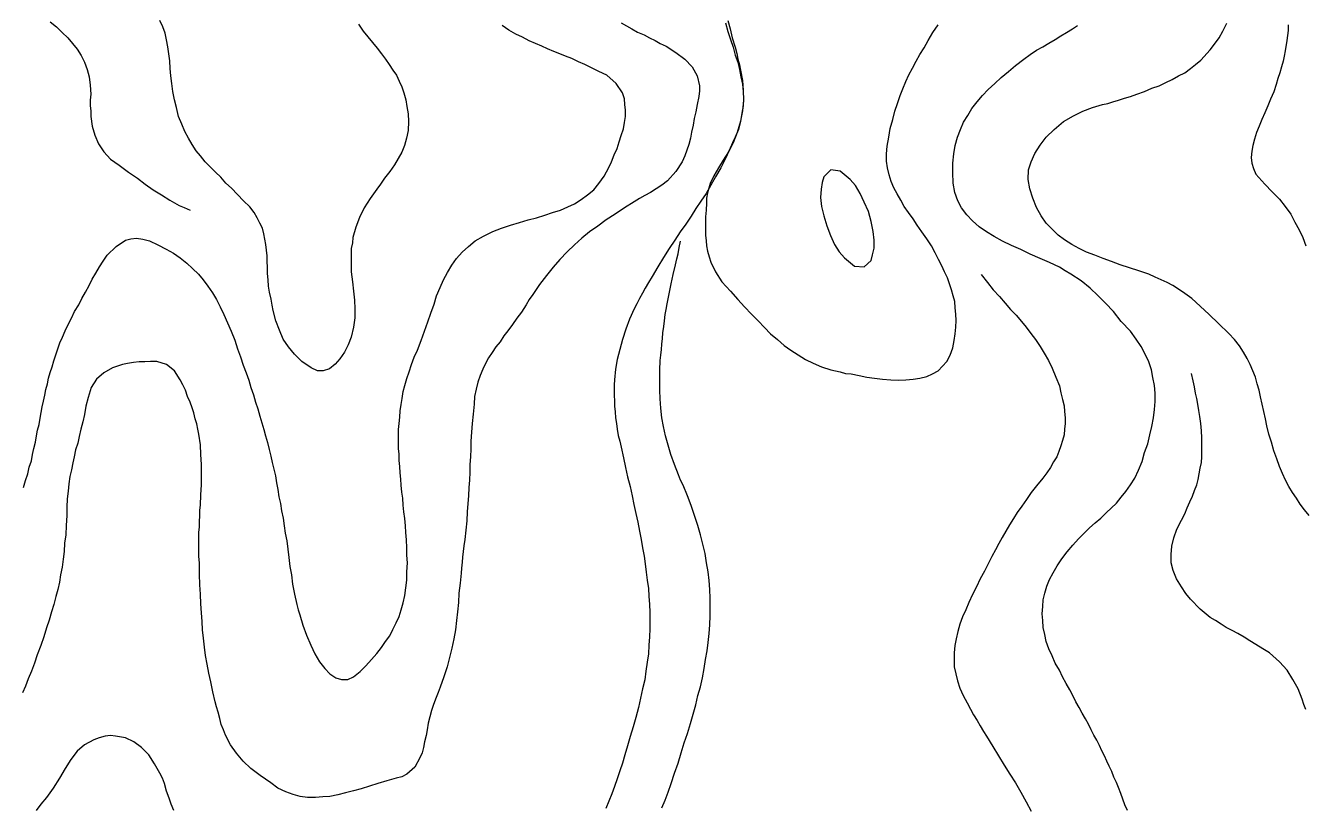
# Model space of a CAD drawing. Header units: inches. Extents: x 401374 to 405300, y 6332180 to 6336621.
# Drawn here: x 402818.2 to 403064.2, y 6334171.6 to 6334321.8 of the extents above; entities that cross this region are included whole.
import ezdxf

# ---------------------------------------------------------------- set-up
doc = ezdxf.new("R2010")
doc.units = ezdxf.units.IN
doc.header["$MEASUREMENT"] = 0

msp = doc.modelspace()

# ---------------------------------------------------------------- linework, layer by layer
for points in [[(402932.7, 6334322.4), (402933.7, 6334321.8), (402934.7, 6334321.2), (402935.8, 6334320.6), (402937.1, 6334320.1), (402938.1, 6334319.5), (402939.2, 6334319), (402940.2, 6334318.4), (402941.3, 6334317.9), (402943.2, 6334316.7), (402944.9, 6334315.4), (402946.3, 6334313.9), (402947.3, 6334312.2), (402947.7, 6334310.3), (402947.7, 6334309.3), (402947.6, 6334308.2), (402947.3, 6334306.7), (402947, 6334305.3), (402946.7, 6334304), (402946.5, 6334302.7), (402946.2, 6334301.4), (402946, 6334300.2), (402945.7, 6334299), (402945.3, 6334297.9), (402944.9, 6334296.8), (402944.4, 6334295.7), (402943.2, 6334293.8), (402941.6, 6334292), (402940.5, 6334291.2), (402939.4, 6334290.5), (402938.3, 6334289.8), (402937.2, 6334289.2), (402936.2, 6334288.6), (402935.2, 6334288), (402933.3, 6334286.8), (402931.5, 6334285.6), (402929.8, 6334284.5), (402928.2, 6334283.3), (402926.6, 6334282.2), (402925.1, 6334281), (402923.7, 6334279.7), (402922.3, 6334278.4), (402920.9, 6334276.9), (402919.6, 6334275.4), (402918.3, 6334273.8), (402917, 6334272.1), (402915.7, 6334270.2), (402915, 6334269.2), (402914.4, 6334268.2), (402913.5, 6334266.8), (402912.6, 6334265.6), (402911.8, 6334264.4), (402910.9, 6334263.2), (402910.1, 6334262.2), (402909.4, 6334261.1), (402908.6, 6334260.1), (402907.9, 6334259), (402907.2, 6334258), (402906.6, 6334256.9), (402906.1, 6334255.8), (402905.6, 6334254.6), (402905.1, 6334253.3), (402904.8, 6334252), (402904.5, 6334250.6), (402904.4, 6334249.1), (402904.2, 6334247.2), (402904, 6334245.4), (402903.9, 6334243.7), (402903.8, 6334242), (402903.8, 6334240.5), (402903.7, 6334239), (402903.6, 6334237.5), (402903.6, 6334236), (402903.5, 6334234.5), (402903.4, 6334233.1), (402903.3, 6334231.5), (402903.2, 6334230), (402903.1, 6334228.4), (402903, 6334226.7), (402902.8, 6334224.9), (402902.6, 6334223.1), (402902.4, 6334221.9), (402902.3, 6334220.8), (402902.2, 6334219.7), (402902.1, 6334218.7), (402902, 6334217.6), (402901.9, 6334216.6), (402901.7, 6334214.7), (402901.5, 6334212.8), (402901.4, 6334211), (402901.2, 6334209.2), (402901, 6334207.5), (402900.8, 6334205.7), (402900.5, 6334204), (402900.1, 6334202.2), (402899.7, 6334200.4), (402899.2, 6334198.6), (402898.6, 6334196.7), (402897.9, 6334194.7), (402897.5, 6334193.7), (402897.1, 6334192.7), (402896.6, 6334191.4), (402896.2, 6334190.2), (402895.9, 6334189), (402895.6, 6334187.8), (402895.4, 6334186.5), (402895.2, 6334185.4), (402894.9, 6334184.2), (402894.7, 6334183.1), (402894.4, 6334182.1), (402894, 6334181.1), (402893, 6334179.3), (402891.5, 6334178), (402890.5, 6334177.5), (402889.4, 6334177.2), (402887.6, 6334176.7), (402885.9, 6334176.2), (402884.3, 6334175.7), (402882.7, 6334175.2), (402881.2, 6334174.8), (402879.7, 6334174.4), (402878.2, 6334174), (402876.7, 6334173.7), (402875.3, 6334173.6), (402873.9, 6334173.5), (402872.4, 6334173.5), (402871, 6334173.7), (402869.6, 6334174.1), (402868.2, 6334174.6), (402866.7, 6334175.3), (402865.3, 6334176.3), (402863.3, 6334177.7), (402861.5, 6334179.1), (402860, 6334180.5), (402858.7, 6334182), (402857.6, 6334183.6), (402856.6, 6334185.5), (402856.2, 6334186.5), (402855.8, 6334187.5), (402855.5, 6334188.7), (402855.2, 6334189.9), (402854.9, 6334190.9), (402854.6, 6334191.9), (402854.2, 6334193.8), (402853.8, 6334195.7), (402853.4, 6334197.4), (402853.1, 6334199.1), (402852.8, 6334200.8), (402852.6, 6334202.4), (402852.4, 6334204.1), (402852.2, 6334205.7), (402852.1, 6334207.3), (402852, 6334209), (402851.9, 6334210.7), (402851.8, 6334212.6), (402851.7, 6334214.4), (402851.6, 6334216.4), (402851.6, 6334217.5), (402851.6, 6334218.6), (402851.5, 6334219.8), (402851.5, 6334221), (402851.5, 6334222.2), (402851.5, 6334223.3), (402851.5, 6334224.4), (402851.6, 6334225.5), (402851.6, 6334226.6), (402851.7, 6334227.6), (402851.7, 6334228.7), (402851.8, 6334229.7), (402851.9, 6334231.7), (402852, 6334233.6), (402852, 6334235.6), (402852, 6334237.5), (402851.9, 6334239.4), (402851.8, 6334241.3), (402851.5, 6334243.3), (402851.3, 6334244.3), (402851.1, 6334245.3), (402850.8, 6334246.3), (402850.5, 6334247.4), (402850.2, 6334248.4), (402849.8, 6334249.5), (402849.3, 6334250.6), (402848.9, 6334251.8), (402848.4, 6334252.8), (402847.9, 6334253.8), (402846.8, 6334255.5), (402845.3, 6334256.7), (402843.4, 6334257.3), (402842.2, 6334257.3), (402841.1, 6334257.2), (402840, 6334257.2), (402838.9, 6334257.1), (402837.8, 6334256.9), (402836.8, 6334256.7), (402834.9, 6334256.1), (402833.2, 6334255.1), (402831.8, 6334253.9), (402830.8, 6334252.3), (402830.2, 6334250.4), (402829.8, 6334248.7), (402829.5, 6334247.1), (402829.2, 6334245.7), (402828.8, 6334244.3), (402828.5, 6334242.9), (402828.2, 6334241.6), (402827.8, 6334240.3), (402827.5, 6334239), (402827.3, 6334237.8), (402827, 6334236.5), (402826.7, 6334235.2), (402826.5, 6334233.8), (402826.4, 6334232.4), (402826.2, 6334230.9), (402826.1, 6334229.3), (402826.1, 6334227.7), (402826, 6334225.8), (402825.9, 6334224), (402825.7, 6334222.4), (402825.6, 6334220.8), (402825.4, 6334219.3), (402825.2, 6334217.8), (402824.9, 6334216.3), (402824.7, 6334214.9), (402824.4, 6334213.5), (402824, 6334212.1), (402823.6, 6334210.6), (402823.2, 6334209.2), (402822.7, 6334207.6), (402822.2, 6334206.1), (402821.7, 6334204.4), (402821.1, 6334202.7), (402820.4, 6334200.9), (402819.9, 6334199.3), (402819.3, 6334197.8), (402818.7, 6334196.3), (402818.2, 6334194.9), (402817.6, 6334193.6)], [(402822.9, 6334322.6), (402824.1, 6334321.6), (402825.2, 6334320.5), (402826.3, 6334319.5), (402827.2, 6334318.4), (402828.1, 6334317.3), (402828.9, 6334316.1), (402829.5, 6334314.8), (402830, 6334313.4), (402830.4, 6334312), (402830.6, 6334310.4), (402830.7, 6334308.7), (402830.6, 6334307.5), (402830.6, 6334306.5), (402830.7, 6334305.4), (402830.7, 6334304.4), (402831, 6334302.5), (402831.5, 6334300.8), (402832.2, 6334299.1), (402833.2, 6334297.6), (402834.5, 6334296.2), (402836.2, 6334295), (402838, 6334293.7), (402839.7, 6334292.5), (402841.2, 6334291.4), (402842.7, 6334290.3), (402844.3, 6334289.3), (402845.9, 6334288.3), (402847.7, 6334287.3), (402848.7, 6334286.9), (402849.8, 6334286.4)], [(402882.2, 6334322.1), (402883.1, 6334320.8), (402884, 6334319.7), (402884.9, 6334318.6), (402885.8, 6334317.5), (402886.6, 6334316.4), (402887.4, 6334315.4), (402888.1, 6334314.4), (402888.8, 6334313.3), (402889.5, 6334312.3), (402890, 6334311.2), (402890.5, 6334310.1), (402890.9, 6334308.9), (402891.3, 6334307.6), (402891.5, 6334306.3), (402891.7, 6334304.9), (402891.8, 6334303.4), (402891.7, 6334301.7), (402891.4, 6334300.2), (402891, 6334298.8), (402890.5, 6334297.5), (402889.8, 6334296.3), (402889.1, 6334295.1), (402888.2, 6334293.8), (402887.2, 6334292.5), (402886.4, 6334291.4), (402885.7, 6334290.4), (402884.4, 6334288.6), (402883.3, 6334286.8), (402882.4, 6334285), (402881.7, 6334283.1), (402881.1, 6334281.1), (402881, 6334280.1), (402880.8, 6334279), (402880.8, 6334277.8), (402880.8, 6334276.6), (402880.8, 6334275.5), (402880.8, 6334274.5), (402881, 6334272.6), (402881.2, 6334270.8), (402881.4, 6334269.1), (402881.5, 6334267.4), (402881.5, 6334265.7), (402881.2, 6334263.9), (402880.8, 6334262), (402880.2, 6334260.5), (402879.5, 6334259.1), (402878.6, 6334257.8), (402877.7, 6334256.8), (402876.6, 6334255.9), (402875.4, 6334255.5), (402874.3, 6334255.5), (402873.1, 6334256.1), (402871.3, 6334257.3), (402869.9, 6334258.7), (402868.7, 6334260.1), (402867.7, 6334261.6), (402867, 6334263.3), (402866.3, 6334265.1), (402865.8, 6334267.1), (402865.6, 6334268.1), (402865.4, 6334269.3), (402865.1, 6334270.6), (402864.9, 6334271.8), (402864.8, 6334273), (402864.7, 6334274.2), (402864.7, 6334275.4), (402864.6, 6334276.5), (402864.6, 6334277.6), (402864.5, 6334278.7), (402864.4, 6334279.8), (402864.2, 6334280.8), (402864, 6334281.8), (402863.7, 6334282.9), (402863.2, 6334283.9), (402862.7, 6334284.9), (402862.1, 6334285.9), (402861.3, 6334287), (402860.1, 6334288.2), (402858.9, 6334289.4), (402857.8, 6334290.6), (402856.7, 6334291.6), (402855.7, 6334292.7), (402854.7, 6334293.7), (402853.7, 6334294.7), (402852.7, 6334295.7), (402851.8, 6334296.8), (402851, 6334297.8), (402850.2, 6334299), (402849.5, 6334300.2), (402848.8, 6334301.5), (402848.2, 6334302.9), (402847.6, 6334304.4), (402847.2, 6334306.1), (402846.8, 6334307.6), (402846.5, 6334309.2), (402846.3, 6334310.7), (402846.1, 6334312.2), (402846, 6334313.6), (402845.9, 6334315.1), (402845.7, 6334316.4), (402845.5, 6334317.8), (402845.3, 6334319.1), (402845, 6334320.4), (402844.6, 6334321.6), (402844, 6334322.8)], [(402952.7, 6334322.4), (402953.2, 6334320.7), (402953.7, 6334319.2), (402954.2, 6334317.7), (402954.6, 6334316.2), (402955.1, 6334314.8), (402955.4, 6334313.4), (402955.7, 6334312), (402956, 6334310.6), (402956.1, 6334309.2), (402956.2, 6334307.8), (402956.1, 6334306.4), (402955.9, 6334305), (402955.6, 6334303.5), (402955.2, 6334301.9), (402954.6, 6334300.4), (402954.1, 6334299.3), (402953.6, 6334298.3), (402952.7, 6334296.3), (402951.8, 6334294.5), (402950.8, 6334292.8), (402949.9, 6334291.2), (402949, 6334289.6), (402948, 6334288.1), (402947, 6334286.7), (402946.1, 6334285.2), (402945.1, 6334283.7), (402944, 6334282.2), (402943, 6334280.6), (402941.9, 6334279), (402940.8, 6334277.3), (402939.7, 6334275.5), (402938.6, 6334273.6), (402937.9, 6334272.5), (402937.3, 6334271.4), (402936.8, 6334270.4), (402936.2, 6334269.4), (402935.7, 6334268.4), (402935.2, 6334267.4), (402934.3, 6334265.4), (402933.6, 6334263.5), (402932.9, 6334261.5), (402932.4, 6334259.6), (402931.9, 6334257.7), (402931.6, 6334255.8), (402931.4, 6334253.8), (402931.3, 6334252.8), (402931.3, 6334251.8), (402931.3, 6334250.8), (402931.4, 6334249.7), (402931.4, 6334248.7), (402931.5, 6334247.6), (402931.6, 6334246.5), (402931.8, 6334245.4), (402931.9, 6334244.3), (402932.1, 6334243.1), (402932.4, 6334242), (402932.7, 6334240.8), (402933.1, 6334238.8), (402933.5, 6334236.9), (402933.9, 6334235.1), (402934.4, 6334233.3), (402934.8, 6334231.5), (402935.1, 6334229.8), (402935.5, 6334228.1), (402935.9, 6334226.4), (402936.2, 6334224.7), (402936.5, 6334223.1), (402936.8, 6334221.5), (402937.1, 6334219.9), (402937.3, 6334218.4), (402937.5, 6334216.8), (402937.7, 6334215.3), (402937.9, 6334213.7), (402938, 6334212.2), (402938.1, 6334210.6), (402938.2, 6334209.1), (402938.2, 6334207.5), (402938.2, 6334205.9), (402938.1, 6334204.4), (402938, 6334202.8), (402937.9, 6334201.1), (402937.7, 6334199.5), (402937.4, 6334197.8), (402937.2, 6334196.1), (402936.8, 6334194.4), (402936.4, 6334192.6), (402936, 6334190.8), (402935.5, 6334188.9), (402935, 6334187.1), (402934.4, 6334185.2), (402933.9, 6334183.4), (402933.4, 6334181.7), (402932.9, 6334180.1), (402932.4, 6334178.6), (402931.9, 6334177.1), (402931.4, 6334175.6), (402930.9, 6334174.2), (402930.3, 6334172.8), (402929.7, 6334171.4)], [(402953.2, 6334322.8), (402953.6, 6334321.2), (402954, 6334319.5), (402954.6, 6334317.7), (402954.9, 6334316.5), (402955.1, 6334315.4), (402955.4, 6334314.3), (402955.6, 6334313.3), (402956, 6334311.3), (402956.1, 6334309.4), (402956.2, 6334307.5), (402956, 6334305.5), (402955.8, 6334304.5), (402955.6, 6334303.5), (402955.3, 6334302.4), (402955, 6334301.3), (402954.2, 6334299.3), (402953.3, 6334297.6), (402952.3, 6334296), (402951.4, 6334294.5), (402950.5, 6334293), (402949.8, 6334291.5), (402949.3, 6334289.7), (402949.1, 6334288.7), (402949.1, 6334287.7), (402949, 6334286.4), (402948.9, 6334285.1), (402948.9, 6334283.9), (402948.9, 6334282.8), (402948.9, 6334281.6), (402949, 6334280.5), (402949.1, 6334279.5), (402949.3, 6334278.5), (402949.6, 6334277.4), (402949.9, 6334276.4), (402950.8, 6334274.5), (402952, 6334272.6), (402953.7, 6334270.8), (402955.1, 6334269.2), (402956.4, 6334267.8), (402957.7, 6334266.4), (402959, 6334265.1), (402960.2, 6334263.8), (402961.4, 6334262.6), (402962.7, 6334261.5), (402964, 6334260.4), (402965.3, 6334259.5), (402966.7, 6334258.6), (402968.1, 6334257.7), (402969.6, 6334257), (402971.2, 6334256.3), (402973, 6334255.7), (402974.8, 6334255.3), (402975.8, 6334255), (402976.9, 6334254.9), (402978.4, 6334254.6), (402979.9, 6334254.3), (402981.4, 6334254.1), (402982.9, 6334253.9), (402984.5, 6334253.8), (402986, 6334253.7), (402987.4, 6334253.8), (402988.8, 6334253.9), (402990.1, 6334254.1), (402991.4, 6334254.4), (402992.5, 6334254.9), (402993.6, 6334255.5), (402995.3, 6334257.3), (402995.9, 6334258.5), (402996.4, 6334259.9), (402996.7, 6334261.3), (402996.9, 6334262.6), (402997, 6334263.9), (402997.1, 6334265.2), (402997, 6334266.4), (402996.9, 6334267.6), (402996.8, 6334268.8), (402996.5, 6334269.9), (402996.2, 6334271.1), (402995.8, 6334272.2), (402995.4, 6334273.4), (402994.8, 6334274.5), (402994.3, 6334275.7), (402993.7, 6334276.9), (402993, 6334278.2), (402992.3, 6334279.5), (402991.4, 6334280.9), (402990.5, 6334282.2), (402989.6, 6334283.5), (402988.8, 6334284.7), (402987.9, 6334285.9), (402987.1, 6334287.1), (402986.4, 6334288.3), (402985.7, 6334289.5), (402985.1, 6334290.7), (402984.6, 6334291.9), (402984.2, 6334293.2), (402983.9, 6334294.5), (402983.7, 6334295.8), (402983.7, 6334297.2), (402983.8, 6334298.7), (402984.1, 6334300.4), (402984.4, 6334302.1), (402984.9, 6334303.8), (402985.3, 6334305.4), (402985.8, 6334306.9), (402986.3, 6334308.4), (402986.8, 6334309.7), (402987.4, 6334311.1), (402988, 6334312.4), (402988.7, 6334313.7), (402989.4, 6334315), (402990.1, 6334316.3), (402990.9, 6334317.6), (402991.7, 6334319), (402992.6, 6334320.5), (402993.6, 6334322)], [(403064.9, 6334227.7), (403064, 6334228.8), (403063.2, 6334229.9), (403062.5, 6334231), (403061.7, 6334232.1), (403061, 6334233.3), (403060.4, 6334234.5), (403059.8, 6334235.8), (403059.2, 6334237.1), (403058.7, 6334238.6), (403058.1, 6334240.1), (403057.7, 6334241.8), (403057.2, 6334243.3), (403056.8, 6334244.9), (403056.5, 6334246.3), (403056.2, 6334247.7), (403055.9, 6334249.1), (403055.6, 6334250.5), (403055.3, 6334251.8), (403054.9, 6334253), (403054.6, 6334254.3), (403054.1, 6334255.5), (403053.6, 6334256.7), (403053, 6334257.9), (403052.3, 6334259.1), (403051.5, 6334260.3), (403050.6, 6334261.5), (403049.5, 6334262.7), (403047.5, 6334264.6), (403045.7, 6334266.3), (403044, 6334267.9), (403042.4, 6334269.4), (403040.6, 6334270.7), (403038.7, 6334271.9), (403037.6, 6334272.5), (403036.5, 6334273), (403035.3, 6334273.5), (403034.1, 6334274.1), (403032.2, 6334274.7), (403030.4, 6334275.3), (403028.6, 6334275.9), (403026.9, 6334276.5), (403025.3, 6334277.1), (403023.7, 6334277.7), (403022.1, 6334278.3), (403020.7, 6334279), (403019.3, 6334279.8), (403017.9, 6334280.7), (403016.7, 6334281.6), (403015.5, 6334282.7), (403014.4, 6334283.9), (403013.4, 6334285.3), (403012.5, 6334286.9), (403011.8, 6334288.7), (403011.2, 6334290.5), (403010.9, 6334292.3), (403011, 6334294.1), (403011.5, 6334295.7), (403012.2, 6334297.3), (403013.2, 6334298.9), (403014.4, 6334300.4), (403015.9, 6334301.9), (403017.7, 6334303.4), (403019.6, 6334304.5), (403021.4, 6334305.4), (403023.3, 6334306.1), (403025.2, 6334306.7), (403026.2, 6334306.9), (403027.2, 6334307.2), (403028.3, 6334307.5), (403029.4, 6334307.9), (403030.6, 6334308.2), (403031.8, 6334308.7), (403033.3, 6334309.2), (403034.7, 6334309.8), (403036.1, 6334310.3), (403037.4, 6334310.9), (403038.6, 6334311.5), (403039.8, 6334312.2), (403041, 6334312.8), (403042.1, 6334313.6), (403043.1, 6334314.4), (403044.1, 6334315.2), (403045.9, 6334317.2), (403046.7, 6334318.3), (403047.6, 6334319.5), (403048.3, 6334320.8), (403049.1, 6334322.3)], [(402817.8, 6334233.1), (402818.2, 6334234.4), (402818.6, 6334235.7), (402818.9, 6334237), (402819.3, 6334238.2), (402819.5, 6334239.4), (402819.8, 6334240.6), (402820.1, 6334241.8), (402820.3, 6334243), (402820.5, 6334244.1), (402820.8, 6334245.2), (402821, 6334246.4), (402821.2, 6334247.5), (402821.4, 6334248.6), (402821.6, 6334249.7), (402821.9, 6334250.8), (402822.1, 6334251.9), (402822.4, 6334253), (402822.6, 6334254.1), (402822.9, 6334255.2), (402823.3, 6334256.3), (402823.6, 6334257.4), (402824, 6334258.6), (402824.4, 6334259.7), (402824.8, 6334260.9), (402825.3, 6334262), (402825.8, 6334263.2), (402826.4, 6334264.4), (402827, 6334265.6), (402827.6, 6334266.9), (402828.4, 6334268.2), (402829, 6334269.4), (402829.7, 6334270.6), (402830.4, 6334271.9), (402831, 6334273.1), (402831.7, 6334274.3), (402832.4, 6334275.5), (402833.1, 6334276.6), (402833.9, 6334277.7), (402835.6, 6334279.4), (402837.4, 6334280.6), (402838.4, 6334280.9), (402839.5, 6334281), (402840.7, 6334280.8), (402842, 6334280.5), (402843.6, 6334279.7), (402845.2, 6334278.9), (402846.6, 6334278.1), (402847.9, 6334277.2), (402849.2, 6334276.2), (402850.3, 6334275.2), (402851.4, 6334274.1), (402852.3, 6334273), (402853.2, 6334271.8), (402854.1, 6334270.5), (402854.9, 6334269.2), (402855.6, 6334267.8), (402856.3, 6334266.3), (402857, 6334264.7), (402857.7, 6334263.1), (402858.4, 6334261.4), (402858.9, 6334259.7), (402859.5, 6334258.2), (402860, 6334256.6), (402860.6, 6334255.1), (402861.1, 6334253.7), (402861.5, 6334252.3), (402862, 6334250.9), (402862.4, 6334249.5), (402862.8, 6334248.2), (402863.2, 6334246.8), (402863.6, 6334245.5), (402864, 6334244.2), (402864.3, 6334243), (402864.7, 6334241.7), (402865, 6334240.4), (402865.3, 6334239.1), (402865.6, 6334237.9), (402865.9, 6334236.6), (402866.2, 6334235.3), (402866.4, 6334234), (402866.7, 6334232.7), (402866.9, 6334231.3), (402867.2, 6334230), (402867.4, 6334228.6), (402867.7, 6334227.2), (402867.9, 6334225.7), (402868.1, 6334224.3), (402868.4, 6334222.8), (402868.6, 6334221.2), (402868.8, 6334219.6), (402869, 6334217.9), (402869.3, 6334216.3), (402869.5, 6334214.5), (402869.9, 6334212.6), (402870.3, 6334210.6), (402870.6, 6334209.6), (402870.9, 6334208.6), (402871.5, 6334206.6), (402872.2, 6334204.7), (402873, 6334202.8), (402873.8, 6334201.1), (402874.7, 6334199.6), (402875.7, 6334198.3), (402876.7, 6334197.3), (402877.8, 6334196.5), (402878.9, 6334196.2), (402880.1, 6334196.2), (402881.2, 6334196.7), (402882.5, 6334197.7), (402883.6, 6334198.8), (402884.7, 6334200), (402885.7, 6334201.2), (402886.6, 6334202.3), (402887.4, 6334203.5), (402888.2, 6334204.6), (402888.8, 6334205.8), (402889.4, 6334207.1), (402890, 6334208.3), (402890.4, 6334209.6), (402890.8, 6334210.9), (402891.1, 6334212.3), (402891.3, 6334213.8), (402891.5, 6334215.3), (402891.5, 6334216.9), (402891.6, 6334218.6), (402891.5, 6334220.1), (402891.5, 6334221.5), (402891.4, 6334223), (402891.3, 6334224.4), (402891.2, 6334225.7), (402891.1, 6334227.1), (402890.9, 6334228.4), (402890.8, 6334229.7), (402890.7, 6334231), (402890.5, 6334232.2), (402890.4, 6334233.5), (402890.3, 6334234.7), (402890.2, 6334235.9), (402890.1, 6334237.1), (402890, 6334238.3), (402890, 6334239.5), (402889.9, 6334240.6), (402889.9, 6334241.8), (402889.9, 6334243), (402889.9, 6334244.2), (402890, 6334245.4), (402890.1, 6334246.6), (402890.2, 6334247.8), (402890.4, 6334249), (402890.6, 6334250.2), (402890.8, 6334251.5), (402891.1, 6334252.7), (402891.5, 6334254), (402891.9, 6334255.3), (402892.4, 6334256.7), (402892.9, 6334258.1), (402893.5, 6334259.5), (402894.2, 6334261.3), (402894.9, 6334263.1), (402895.5, 6334264.9), (402896.1, 6334266.6), (402896.7, 6334268.3), (402897.2, 6334269.9), (402897.9, 6334271.5), (402898.5, 6334273), (402899.3, 6334274.4), (402900.1, 6334275.8), (402901, 6334277.1), (402902.1, 6334278.3), (402903.3, 6334279.4), (402904.6, 6334280.5), (402906.2, 6334281.4), (402908, 6334282.3), (402909.7, 6334282.9), (402911.4, 6334283.5), (402913.1, 6334284), (402914.8, 6334284.5), (402916.4, 6334284.9), (402918, 6334285.4), (402919.5, 6334285.9), (402921, 6334286.4), (402922.4, 6334287), (402923.7, 6334287.6), (402925, 6334288.4), (402926.2, 6334289.3), (402927.4, 6334290.3), (402928.4, 6334291.5), (402929.4, 6334292.9), (402930.3, 6334294.6), (402930.8, 6334295.7), (402931.3, 6334297), (402931.9, 6334298.2), (402932.3, 6334299.5), (402932.7, 6334300.7), (402933.1, 6334302), (402933.3, 6334303.2), (402933.5, 6334304.4), (402933.5, 6334305.6), (402933.4, 6334306.7), (402933.3, 6334307.8), (402932.9, 6334308.9), (402931.7, 6334310.7), (402929.9, 6334312.3), (402928.4, 6334313), (402927.1, 6334313.7), (402925.7, 6334314.4), (402924.5, 6334314.9), (402923.2, 6334315.5), (402922, 6334316), (402920.9, 6334316.4), (402919.7, 6334316.9), (402918.5, 6334317.4), (402917.4, 6334317.9), (402916.2, 6334318.4), (402915, 6334318.9), (402913.7, 6334319.6), (402912.4, 6334320.2), (402911.1, 6334321), (402909.8, 6334321.9)], [(403030, 6334171), (403029.5, 6334172.1), (403029.1, 6334173.2), (403028.7, 6334174.3), (403028.3, 6334175.4), (403027.9, 6334176.4), (403027.4, 6334177.4), (403027, 6334178.5), (403026.5, 6334179.5), (403026, 6334180.5), (403025.6, 6334181.5), (403025.1, 6334182.5), (403024.6, 6334183.5), (403024.1, 6334184.5), (403023.5, 6334185.5), (403023, 6334186.5), (403022.5, 6334187.6), (403021.9, 6334188.6), (403021.3, 6334189.7), (403020.7, 6334190.8), (403020.1, 6334191.9), (403019.5, 6334193.1), (403018.9, 6334194.2), (403018.2, 6334195.4), (403017.5, 6334196.7), (403016.9, 6334198), (403016.1, 6334199.3), (403015.5, 6334200.7), (403014.9, 6334202.1), (403014.4, 6334203.5), (403014.1, 6334204.8), (403013.8, 6334206.2), (403013.7, 6334207.5), (403013.6, 6334208.8), (403013.7, 6334210.2), (403013.8, 6334211.5), (403014.1, 6334212.8), (403014.5, 6334214.1), (403015, 6334215.4), (403015.7, 6334216.7), (403016.5, 6334218), (403017.4, 6334219.4), (403018.4, 6334220.7), (403019.5, 6334222), (403020.6, 6334223.2), (403021.7, 6334224.3), (403022.7, 6334225.3), (403023.8, 6334226.3), (403024.9, 6334227.2), (403025.9, 6334228.2), (403027.9, 6334230.1), (403028.8, 6334231.2), (403029.7, 6334232.3), (403030.6, 6334233.6), (403031.4, 6334234.9), (403032.1, 6334236.4), (403032.8, 6334238.1), (403033.3, 6334239.8), (403033.9, 6334241.5), (403034.3, 6334243.2), (403034.7, 6334244.8), (403035, 6334246.5), (403035.2, 6334248.1), (403035.3, 6334249.6), (403035.3, 6334251.2), (403035.2, 6334252.7), (403034.9, 6334254.2), (403034.6, 6334255.7), (403034.1, 6334257.2), (403033.4, 6334258.7), (403032.6, 6334260.2), (403031.7, 6334261.6), (403030.6, 6334263.1), (403028.8, 6334265), (403027.3, 6334266.9), (403025.8, 6334268.5), (403024.3, 6334270), (403022.8, 6334271.4), (403021.1, 6334272.8), (403019.1, 6334274.1), (403018, 6334274.7), (403016.9, 6334275.4), (403015, 6334276.3), (403013.2, 6334277.1), (403011.3, 6334277.9), (403009.5, 6334278.8), (403007.7, 6334279.6), (403006, 6334280.4), (403004.4, 6334281.3), (403002.9, 6334282.2), (403001.5, 6334283.2), (403000.2, 6334284.3), (402999.1, 6334285.5), (402998.1, 6334286.8), (402997.4, 6334288.2), (402996.8, 6334289.8), (402996.5, 6334291.6), (402996.4, 6334293.6), (402996.4, 6334295.4), (402996.6, 6334297.2), (402996.9, 6334298.8), (402997.3, 6334300.4), (402997.9, 6334301.9), (402998.5, 6334303.3), (402999.3, 6334304.6), (403000.1, 6334305.9), (403001.1, 6334307.2), (403002.1, 6334308.4), (403003.2, 6334309.6), (403004.5, 6334310.7), (403005.7, 6334311.9), (403007.1, 6334313), (403008.5, 6334314.2), (403010.1, 6334315.4), (403011.3, 6334316.3), (403012.5, 6334317.1), (403013.7, 6334317.8), (403014.9, 6334318.5), (403016.1, 6334319.2), (403017.2, 6334319.9), (403018.3, 6334320.5), (403019.4, 6334321.2), (403020.4, 6334321.9)], [(403060.9, 6334322), (403060.9, 6334320.9), (403060.6, 6334319), (403060.3, 6334317), (403060.1, 6334316), (403059.9, 6334315), (403059.6, 6334313.9), (403059.3, 6334312.8), (403058.9, 6334311.7), (403058.6, 6334310.5), (403058.1, 6334309.1), (403057.5, 6334307.7), (403057, 6334306.4), (403056.4, 6334305.1), (403055.8, 6334303.8), (403055.3, 6334302.5), (403054.8, 6334301.3), (403054.4, 6334300), (403054.1, 6334298.8), (403053.9, 6334297.7), (403053.8, 6334296.5), (403053.9, 6334295.4), (403054.2, 6334294.4), (403054.7, 6334293.3), (403056.4, 6334291.4), (403057.8, 6334289.9), (403059.2, 6334288.5), (403060.3, 6334287.1), (403061.4, 6334285.6), (403062.2, 6334284.1), (403063, 6334282.6), (403063.7, 6334281.1), (403064.3, 6334279.5)], [(402973, 6334294.1), (402971.6, 6334292.8), (402971.3, 6334291.7), (402971.1, 6334290.4), (402971, 6334288.8), (402971.2, 6334287.1), (402971.6, 6334285.3), (402972.2, 6334283.4), (402972.9, 6334281.5), (402973.7, 6334279.8), (402974.6, 6334278.4), (402975.6, 6334277.2), (402977.5, 6334275.6), (402979.4, 6334275.5), (402980.7, 6334276.7), (402981, 6334277.8), (402981.3, 6334279.1), (402981.3, 6334280.6), (402981.1, 6334282.3), (402980.7, 6334284.2), (402980.2, 6334286.1), (402979.4, 6334287.9), (402978.6, 6334289.6), (402977.7, 6334291.1), (402976.7, 6334292.3), (402974.8, 6334293.9), (402973, 6334294.1)], [(402940.5, 6334171.5), (402941.1, 6334173), (402941.7, 6334174.5), (402942.3, 6334176.2), (402942.9, 6334178.2), (402943.6, 6334180.1), (402944.2, 6334182.1), (402944.8, 6334184), (402945.4, 6334185.8), (402946, 6334187.7), (402946.5, 6334189.5), (402947, 6334191.3), (402947.4, 6334193.1), (402947.9, 6334194.8), (402948.3, 6334196.5), (402948.6, 6334198.3), (402948.9, 6334200), (402949.2, 6334201.7), (402949.4, 6334203.3), (402949.6, 6334205), (402949.7, 6334206.7), (402949.8, 6334208.4), (402949.8, 6334210.1), (402949.8, 6334211.8), (402949.7, 6334213.5), (402949.6, 6334215.2), (402949.4, 6334216.9), (402949.1, 6334218.6), (402948.8, 6334220.4), (402948.4, 6334222.2), (402947.9, 6334224), (402947.4, 6334225.8), (402946.8, 6334227.7), (402946.1, 6334229.6), (402945.4, 6334231.5), (402944.6, 6334233.5), (402944.1, 6334234.5), (402943.7, 6334235.5), (402942.9, 6334237.5), (402942.2, 6334239.4), (402941.7, 6334241.2), (402941.2, 6334243), (402940.8, 6334244.8), (402940.5, 6334246.5), (402940.3, 6334248.3), (402940.2, 6334250.1), (402940.1, 6334251.8), (402940.1, 6334253.7), (402940.1, 6334255.6), (402940.2, 6334257.5), (402940.3, 6334258.5), (402940.4, 6334259.6), (402940.5, 6334260.6), (402940.6, 6334261.7), (402940.7, 6334262.8), (402940.9, 6334264), (402941, 6334265.1), (402941.1, 6334266.3), (402941.3, 6334267.3), (402941.5, 6334268.4), (402941.9, 6334270.3), (402942.3, 6334272.2), (402942.7, 6334274), (402943.1, 6334275.9), (402943.4, 6334277), (402943.6, 6334278), (402943.8, 6334279.2), (402944.1, 6334280.4)], [(403001.9, 6334274), (403003.1, 6334272.5), (403004.2, 6334271.1), (403005.4, 6334269.8), (403006.5, 6334268.5), (403007.5, 6334267.3), (403008.6, 6334266.2), (403009.6, 6334265), (403010.5, 6334263.9), (403011.4, 6334262.7), (403012.3, 6334261.5), (403013.2, 6334260.2), (403014, 6334258.9), (403014.8, 6334257.5), (403015.5, 6334256), (403016.2, 6334254.3), (403016.9, 6334252.6), (403017.2, 6334251.3), (403017.5, 6334250), (403017.8, 6334248.8), (403017.9, 6334247.7), (403018, 6334246.5), (403018, 6334245.4), (403017.9, 6334244.3), (403017.8, 6334243.2), (403017.5, 6334242.1), (403017.2, 6334241.1), (403016.8, 6334240), (403016.4, 6334239), (403015.8, 6334238), (403015.2, 6334236.9), (403014.5, 6334235.9), (403013.7, 6334234.9), (403012.5, 6334233.4), (403011.5, 6334232.1), (403010.6, 6334230.8), (403009.7, 6334229.5), (403008.8, 6334228.3), (403008.1, 6334227.1), (403007.3, 6334225.9), (403006.6, 6334224.7), (403005.9, 6334223.5), (403005.3, 6334222.3), (403004.6, 6334221.1), (403003.9, 6334219.8), (403003.2, 6334218.4), (403002.5, 6334217), (403001.7, 6334215.5), (403001, 6334214), (403000.2, 6334212.5), (402999.5, 6334211), (402998.9, 6334209.6), (402998.3, 6334208.2), (402997.8, 6334206.8), (402997.4, 6334205.4), (402997.1, 6334204), (402996.8, 6334202.7), (402996.7, 6334201.3), (402996.7, 6334200), (402996.7, 6334198.6), (402997, 6334197.3), (402997.3, 6334195.9), (402997.8, 6334194.5), (402998.4, 6334193.1), (402999.2, 6334191.7), (402999.8, 6334190.5), (403000.4, 6334189.4), (403001.1, 6334188.3), (403001.7, 6334187.3), (403002.3, 6334186.2), (403002.9, 6334185.3), (403004.1, 6334183.3), (403005.2, 6334181.5), (403006.3, 6334179.7), (403007.4, 6334178), (403008.5, 6334176.3), (403009.5, 6334174.5), (403010.5, 6334172.7), (403011.5, 6334170.9)], [(403064.3, 6334190.4), (403063.9, 6334191.4), (403063.6, 6334192.4), (403062.8, 6334194.4), (403061.8, 6334196.2), (403060.7, 6334198), (403059.2, 6334199.6), (403057.3, 6334201.3), (403056, 6334202.1), (403054.7, 6334202.9), (403053.5, 6334203.6), (403052.4, 6334204.3), (403051.2, 6334205), (403050.1, 6334205.6), (403049, 6334206.2), (403048, 6334206.8), (403046.9, 6334207.5), (403045.9, 6334208.1), (403044, 6334209.7), (403042.1, 6334211.6), (403041.2, 6334212.7), (403040.4, 6334214), (403039.4, 6334215.5), (403038.8, 6334217.1), (403038.4, 6334218.6), (403038.4, 6334220.2), (403038.5, 6334221.8), (403038.9, 6334223.4), (403039.5, 6334225.1), (403040.4, 6334226.8), (403041, 6334228), (403041.5, 6334229.2), (403042, 6334230.3), (403042.5, 6334231.4), (403042.9, 6334232.5), (403043.3, 6334233.6), (403043.6, 6334234.6), (403043.8, 6334235.7), (403044, 6334236.8), (403044.2, 6334237.9), (403044.3, 6334239), (403044.3, 6334240.2), (403044.3, 6334241.4), (403044.3, 6334242.6), (403044.2, 6334244), (403044.1, 6334245.4), (403043.9, 6334246.7), (403043.7, 6334247.9), (403043.5, 6334249.1), (403043.3, 6334250.2), (403043.1, 6334251.2), (403042.9, 6334252.4), (403042.6, 6334253.6), (403042.3, 6334255)], [(402846.7, 6334171), (402846.2, 6334172.2), (402845.8, 6334173.4), (402845.3, 6334174.7), (402844.9, 6334176.2), (402844.5, 6334177.2), (402844, 6334178.2), (402843, 6334180), (402841.9, 6334181.7), (402840.5, 6334183.1), (402839, 6334184.2), (402837.4, 6334185), (402835.5, 6334185.3), (402834.5, 6334185.4), (402833.5, 6334185.3), (402832.3, 6334185), (402831.3, 6334184.6), (402829.5, 6334183.6), (402828.1, 6334182.4), (402826.9, 6334180.8), (402825.8, 6334179.1), (402824.7, 6334177.2), (402823.5, 6334175.3), (402822.2, 6334173.5), (402821.1, 6334172.2), (402820.2, 6334171)]]:
    msp.add_lwpolyline(points)

doc.saveas('drawing.dxf')
